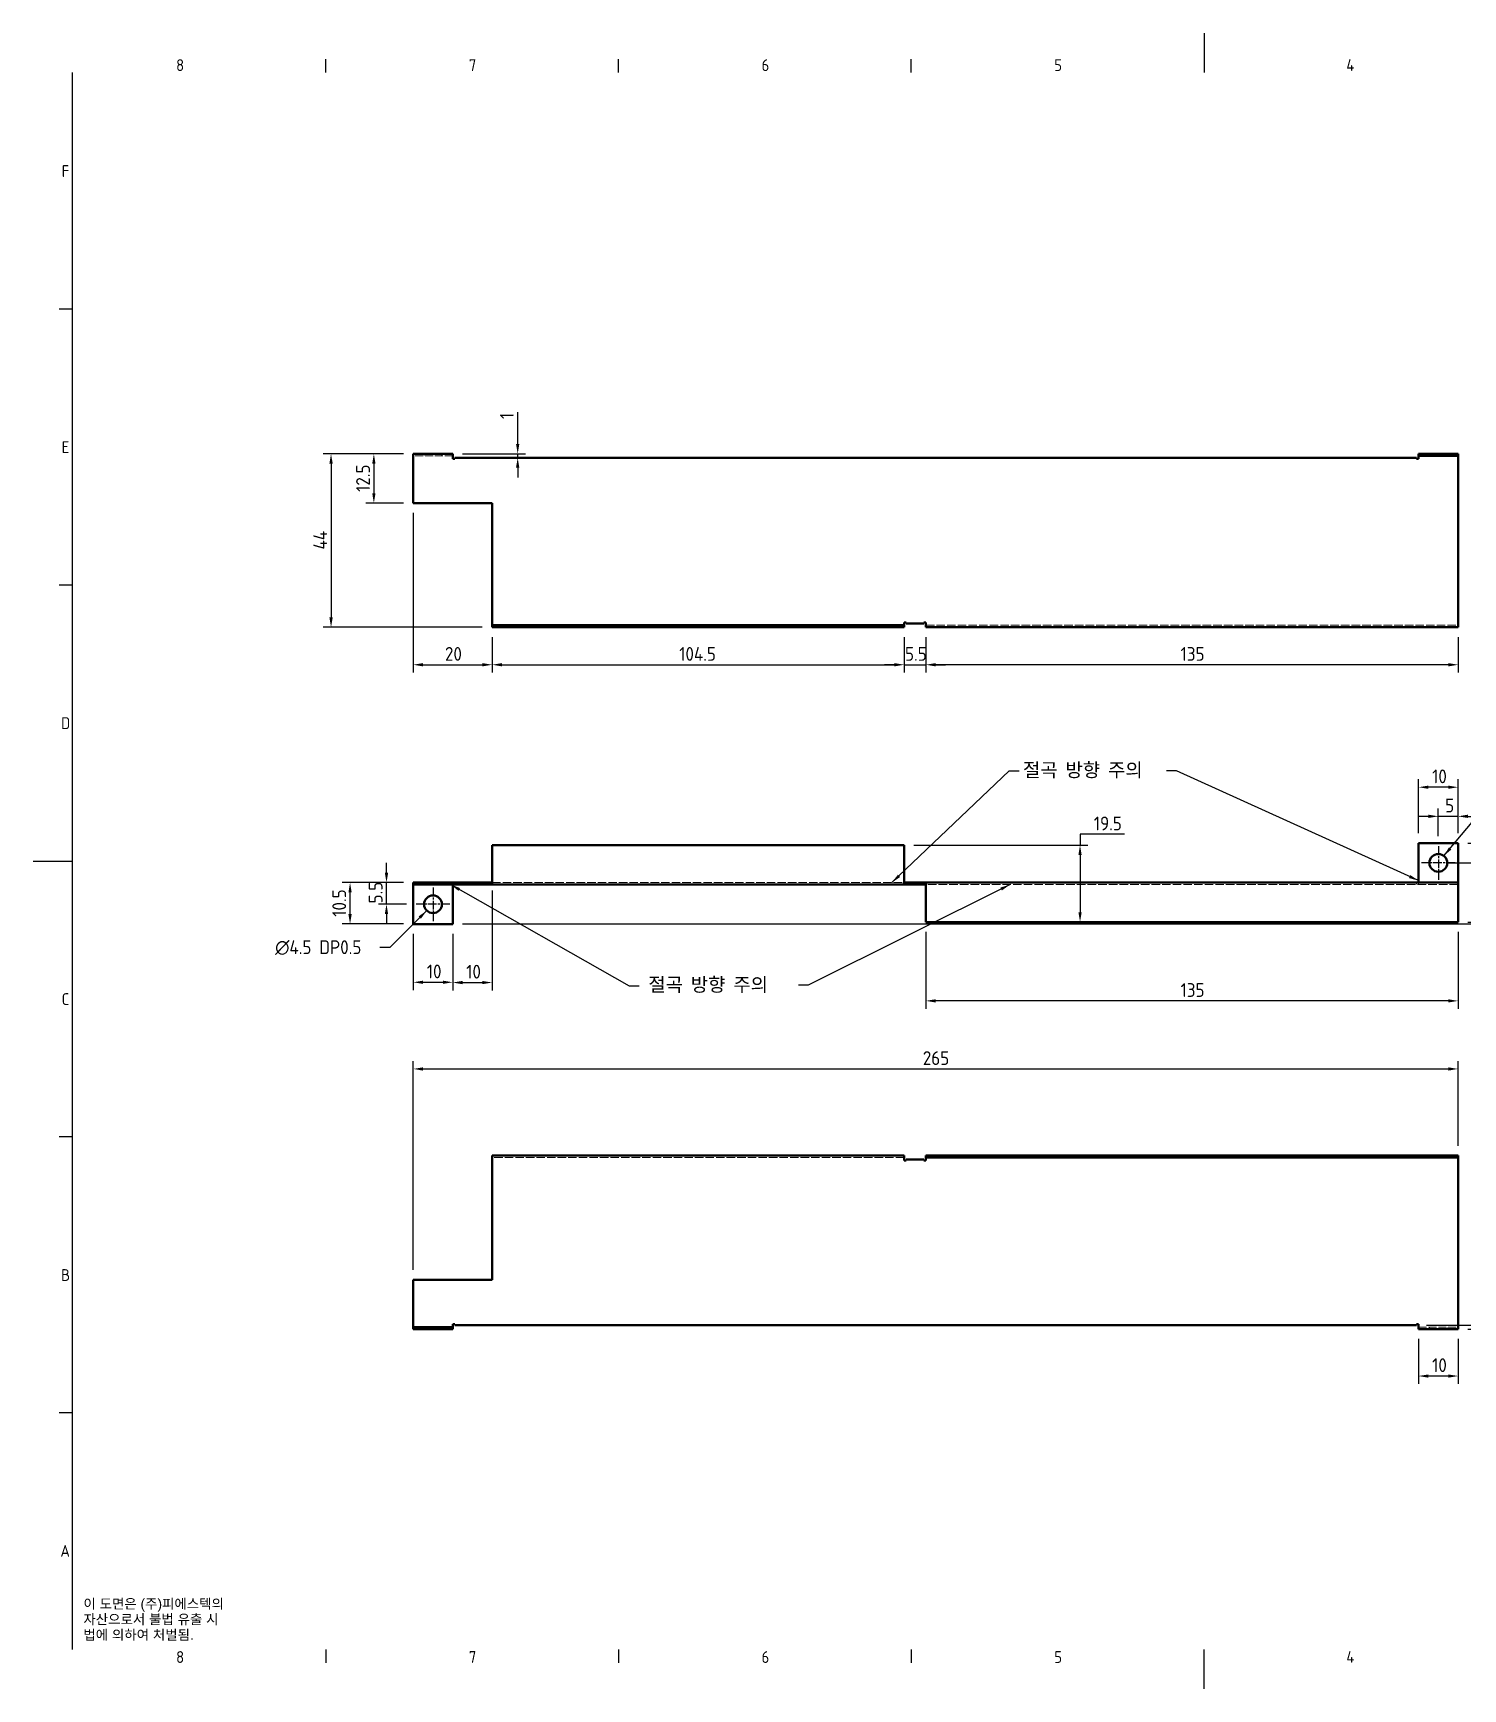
# Model space of a CAD drawing. Header units: millimetres. Extents: x 0 to 594, y 0 to 420.
# Drawn here: x 0 to 362.7, y 0 to 420 of the extents above; entities that cross this region are included whole.
import ezdxf

# ---------------------------------------------------------------- set-up
doc = ezdxf.new("R2010")
doc.units = ezdxf.units.MM
doc.linetypes.add('CHAIN', pattern=[0.3543, 0.2362, -0.0295, 0.0591, -0.0295])
doc.linetypes.add('DASHED', pattern=[0.2067, 0.1654, -0.0413])
doc.layers.get('0').update_dxf_attribs({"color": 3, "lineweight": 25})
for name, color, linetype, lineweight in [('가려진 것(ISO)', 2, 'DASHED', 18), ('가시적인 것(ISO)', 3, 'Continuous', 40), ('경계(ISO)', 7, 'Continuous', 25), ('기호(ISO)', 5, 'Continuous', 25), ('중심 표식(ISO)', 1, 'Continuous', 25), ('치수(ISO)', 2, 'Continuous', 25)]:
    doc.layers.add(name, color=color, linetype=linetype, lineweight=lineweight)
doc.styles.add('문자 텍스트_PSTEK_POSCO', font='isocp.shx')
doc.styles.add('치수 텍스트_PSTEK_POSCO', font='isocp.shx')
doc.dimstyles.new('치수_PSTEK_POSCO', dxfattribs={"dimtxt": 3.5, "dimasz": 2.5, "dimexe": 2, "dimexo": 2.5, "dimgap": 1, "dimtad": 1, "dimrnd": 1e-08, "dimdsep": 46, "dimtxsty": '치수 텍스트_PSTEK_POSCO', "dimcen": 0.09, "dimdle": 10, "dimclrd": 7, "dimclre": 7, "dimclrt": 2, "dimadec": 1, "dimazin": 2, "dimtfac": 1, "dimtmove": 0, "dimatfit": 3, "dimfxl": 0, "dimtolj": 1, "dimlwd": -1, "dimlwe": -1, "dimarcsym": 0})
doc.dimstyles.new('치수_PSTEK_POSCO$7', dxfattribs={"dimtxt": 3.5, "dimasz": 2.5, "dimexe": 2, "dimexo": 2.5, "dimgap": 1, "dimtad": 1, "dimrnd": 1e-08, "dimdsep": 46, "dimtxsty": '치수 텍스트_PSTEK_POSCO', "dimcen": 0.09, "dimdle": 10, "dimclrd": 7, "dimclre": 7, "dimclrt": 2, "dimadec": 1, "dimazin": 2, "dimtfac": 1, "dimtmove": 0, "dimatfit": 3, "dimfxl": 0, "dimtolj": 1, "dimlwd": -1, "dimlwe": -1, "dimarcsym": 0})

# ---------------------------------------------------------------- blocks, each defined once
blk = doc.blocks.new('경계 Default Border')
at = {"layer": '경계(ISO)'}
for p, q in [((74.25, 410), (74.25, 413.4)), ((148.5, 410), (148.5, 413.4)), ((222.75, 410), (222.75, 413.4)), ((10, 350), (6.6, 350)), ((10, 280), (6.6, 280)), ((10, 140), (6.6, 140)), ((10, 70), (6.6, 70)), ((74.25, 10), (74.25, 6.6)), ((148.5, 10), (148.5, 6.6)), ((222.75, 10), (222.75, 6.6))]:
    blk.add_line(p, q, dxfattribs=at)
at = {"layer": '경계(ISO)', "flags": 128}
for points in [[(297, 420), (297, 410)], [(10, 10), (10, 410)], [(0, 210), (10, 210)], [(297, 0), (297, 10)]]:
    blk.add_lwpolyline(points, dxfattribs=at)
at = {"layer": '경계(ISO)', "color": 2, "char_height": 3, "attachment_point": 7, "style": '문자 텍스트_PSTEK_POSCO'}
for s, insert in [('8', (36.27, 410.37)), ('7', (110.52, 410.39)), ('6', (184.77, 410.37)), ('5', (259.02, 410.37)), ('4', (333.1, 410.4)), ('F', (7.24, 383.5)), ('E', (7.24, 313.47)), ('D', (7.08, 243.47)), ('C', (7.24, 173.47)), ('B', (7.08, 103.47)), ('A', (6.91, 33.49)), ('8', (36.27, 6.57)), ('7', (110.52, 6.59)), ('6', (184.77, 6.57)), ('5', (259.02, 6.57)), ('4', (333.1, 6.6))]:
    blk.add_mtext(s, dxfattribs=dict(at, insert=insert))
blk = doc.blocks.new('*D23')
at = {"layer": 'Defpoints', "color": 0}
for p in [(96.43, 313.28), (75.57, 269.28), (116.43, 269.28)]:
    blk.add_point(p, dxfattribs=at)
at = {"layer": '치수(ISO)', "color": 7}
for p, q in [((93.93, 313.28), (73.57, 313.28)), ((75.57, 310.78), (75.57, 271.78)), ((113.93, 269.28), (73.57, 269.28))]:
    blk.add_line(p, q, dxfattribs=at)
for points in [[(75.15, 310.78), (75.99, 310.78), (75.57, 313.28)], [(75.15, 271.78), (75.99, 271.78), (75.57, 269.28)]]:
    blk.add_solid(points, dxfattribs=at)
at = {"layer": '치수(ISO)', "color": 2, "insert": (72.82, 289.01), "char_height": 3.5, "attachment_point": 4, "rotation": 90, "style": '치수 텍스트_PSTEK_POSCO'}
blk.add_mtext('\\A1;44', dxfattribs=at)
blk = doc.blocks.new('*D24')
at = {"layer": 'Defpoints', "color": 0}
for p in [(106.43, 313.28), (122.91, 313.28), (126.01, 312.28)]:
    blk.add_point(p, dxfattribs=at)
at = {"layer": '치수(ISO)', "color": 7}
for p, q in [((122.91, 315.78), (122.91, 323.82)), ((108.93, 313.28), (124.91, 313.28)), ((122.91, 312.28), (122.91, 313.28)), ((122.91, 309.78), (122.91, 307.28))]:
    blk.add_line(p, q, dxfattribs=at)
for points in [[(122.49, 315.78), (123.33, 315.78), (122.91, 313.28)], [(122.49, 309.78), (123.33, 309.78), (122.91, 312.28)]]:
    blk.add_solid(points, dxfattribs=at)
at = {"layer": '치수(ISO)', "color": 2, "insert": (120.16, 322.12), "char_height": 3.5, "attachment_point": 4, "rotation": 90, "style": '치수 텍스트_PSTEK_POSCO'}
blk.add_mtext('\\A1;1', dxfattribs=at)
blk = doc.blocks.new('*D25')
at = {"layer": 'Defpoints', "color": 0}
for p in [(96.43, 313.28), (86.43, 300.78), (96.43, 300.78)]:
    blk.add_point(p, dxfattribs=at)
at = {"layer": '치수(ISO)', "color": 7}
for p, q in [((93.93, 313.28), (84.43, 313.28)), ((86.43, 310.78), (86.43, 303.28)), ((93.93, 300.78), (84.43, 300.78))]:
    blk.add_line(p, q, dxfattribs=at)
for points in [[(86.02, 310.78), (86.85, 310.78), (86.43, 313.28)], [(86.02, 303.28), (86.85, 303.28), (86.43, 300.78)]]:
    blk.add_solid(points, dxfattribs=at)
at = {"layer": '치수(ISO)', "color": 2, "insert": (83.68, 303.63), "char_height": 3.5, "attachment_point": 4, "rotation": 90, "style": '치수 텍스트_PSTEK_POSCO'}
blk.add_mtext('\\A1;12.5', dxfattribs=at)
blk = doc.blocks.new('*D26')
at = {"layer": 'Defpoints', "color": 0}
for p in [(96.43, 300.78), (116.43, 269.28), (116.43, 259.78)]:
    blk.add_point(p, dxfattribs=at)
at = {"layer": '치수(ISO)', "color": 7}
for p, q in [((96.43, 298.28), (96.43, 257.78)), ((116.43, 266.78), (116.43, 257.78)), ((98.93, 259.78), (113.93, 259.78))]:
    blk.add_line(p, q, dxfattribs=at)
for points in [[(98.93, 260.2), (98.93, 259.36), (96.43, 259.78)], [(113.93, 260.2), (113.93, 259.36), (116.43, 259.78)]]:
    blk.add_solid(points, dxfattribs=at)
at = {"layer": '치수(ISO)', "color": 2, "insert": (104.46, 262.53), "char_height": 3.5, "attachment_point": 4, "style": '치수 텍스트_PSTEK_POSCO'}
blk.add_mtext('\\A1;20', dxfattribs=at)
blk = doc.blocks.new('*D27')
at = {"layer": 'Defpoints', "color": 0}
for p in [(116.43, 269.28), (220.93, 269.28), (220.93, 259.78)]:
    blk.add_point(p, dxfattribs=at)
at = {"layer": '치수(ISO)', "color": 7}
for p, q in [((116.43, 266.78), (116.43, 257.78)), ((220.93, 266.78), (220.93, 257.78)), ((118.93, 259.78), (218.43, 259.78))]:
    blk.add_line(p, q, dxfattribs=at)
for points in [[(118.93, 260.2), (118.93, 259.36), (116.43, 259.78)], [(218.43, 260.2), (218.43, 259.36), (220.93, 259.78)]]:
    blk.add_solid(points, dxfattribs=at)
at = {"layer": '치수(ISO)', "color": 2, "insert": (163.89, 262.53), "char_height": 3.5, "attachment_point": 4, "style": '치수 텍스트_PSTEK_POSCO'}
blk.add_mtext('\\A1;104.5', dxfattribs=at)
blk = doc.blocks.new('*D28')
at = {"layer": 'Defpoints', "color": 0}
for p in [(220.93, 269.28), (226.43, 269.28), (226.43, 259.78)]:
    blk.add_point(p, dxfattribs=at)
at = {"layer": '치수(ISO)', "color": 7}
for p, q in [((220.93, 266.78), (220.93, 257.78)), ((226.43, 266.78), (226.43, 257.78)), ((218.43, 259.78), (215.93, 259.78)), ((220.93, 259.78), (226.43, 259.78)), ((228.93, 259.78), (231.43, 259.78))]:
    blk.add_line(p, q, dxfattribs=at)
for points in [[(218.43, 260.2), (218.43, 259.36), (220.93, 259.78)], [(228.93, 260.2), (228.93, 259.36), (226.43, 259.78)]]:
    blk.add_solid(points, dxfattribs=at)
at = {"layer": '치수(ISO)', "color": 2, "insert": (221.16, 262.53), "char_height": 3.5, "attachment_point": 4, "style": '치수 텍스트_PSTEK_POSCO'}
blk.add_mtext('\\A1;5.5', dxfattribs=at)
blk = doc.blocks.new('*D29')
at = {"layer": 'Defpoints', "color": 0}
for p in [(226.43, 269.28), (361.43, 269.28), (226.43, 259.78)]:
    blk.add_point(p, dxfattribs=at)
at = {"layer": '치수(ISO)', "color": 7}
for p, q in [((226.43, 266.78), (226.43, 257.78)), ((361.43, 266.78), (361.43, 257.78)), ((358.93, 259.78), (228.93, 259.78))]:
    blk.add_line(p, q, dxfattribs=at)
for points in [[(228.93, 260.2), (228.93, 259.36), (226.43, 259.78)], [(358.93, 260.2), (358.93, 259.36), (361.43, 259.78)]]:
    blk.add_solid(points, dxfattribs=at)
at = {"layer": '치수(ISO)', "color": 2, "insert": (291.06, 262.53), "char_height": 3.5, "attachment_point": 4, "style": '치수 텍스트_PSTEK_POSCO'}
blk.add_mtext('\\A1;135', dxfattribs=at)
blk = doc.blocks.new('*D30')
at = {"layer": 'Defpoints', "color": 0}
for p in [(361.43, 214.52), (361.43, 194.52), (385.66, 194.52)]:
    blk.add_point(p, dxfattribs=at)
at = {"layer": '치수(ISO)', "color": 7}
for p, q in [((363.93, 214.52), (387.66, 214.52)), ((385.66, 212.02), (385.66, 197.02)), ((363.93, 194.52), (387.66, 194.52))]:
    blk.add_line(p, q, dxfattribs=at)
for points in [[(385.25, 212.02), (386.08, 212.02), (385.66, 214.52)], [(385.25, 197.02), (386.08, 197.02), (385.66, 194.52)]]:
    blk.add_solid(points, dxfattribs=at)
at = {"layer": '치수(ISO)', "color": 2, "insert": (382.91, 202.54), "char_height": 3.5, "attachment_point": 4, "rotation": 90, "style": '치수 텍스트_PSTEK_POSCO'}
blk.add_mtext('\\A1;20', dxfattribs=at)
blk = doc.blocks.new('*D31')
at = {"layer": 'Defpoints', "color": 0}
for p in [(361.43, 214.52), (356.43, 209.52), (373.62, 209.52)]:
    blk.add_point(p, dxfattribs=at)
at = {"layer": '치수(ISO)', "color": 7}
for p, q in [((373.62, 217.02), (373.62, 219.52)), ((363.93, 214.52), (375.62, 214.52)), ((373.62, 214.52), (373.62, 209.52)), ((358.93, 209.52), (375.62, 209.52)), ((373.62, 207.02), (373.62, 204.52))]:
    blk.add_line(p, q, dxfattribs=at)
for points in [[(373.2, 217.02), (374.04, 217.02), (373.62, 214.52)], [(373.2, 207.02), (374.04, 207.02), (373.62, 209.52)]]:
    blk.add_solid(points, dxfattribs=at)
at = {"layer": '치수(ISO)', "color": 2, "insert": (370.87, 211.24), "char_height": 3.5, "attachment_point": 4, "rotation": 90, "style": '치수 텍스트_PSTEK_POSCO'}
blk.add_mtext('\\A1;5', dxfattribs=at)
blk = doc.blocks.new('*D32')
at = {"layer": 'Defpoints', "color": 0}
for p in [(226.43, 194.52), (361.43, 194.52), (226.43, 174.52)]:
    blk.add_point(p, dxfattribs=at)
at = {"layer": '치수(ISO)', "color": 7}
for p, q in [((226.43, 192.02), (226.43, 172.52)), ((361.43, 192.02), (361.43, 172.52)), ((358.93, 174.52), (228.93, 174.52))]:
    blk.add_line(p, q, dxfattribs=at)
for points in [[(228.93, 174.93), (228.93, 174.1), (226.43, 174.52)], [(358.93, 174.93), (358.93, 174.1), (361.43, 174.52)]]:
    blk.add_solid(points, dxfattribs=at)
at = {"layer": '치수(ISO)', "color": 2, "insert": (291.06, 177.27), "char_height": 3.5, "attachment_point": 4, "style": '치수 텍스트_PSTEK_POSCO'}
blk.add_mtext('\\A1;135', dxfattribs=at)
blk = doc.blocks.new('*D33')
at = {"layer": 'Defpoints', "color": 0}
for p in [(351.43, 228.72), (351.43, 214.52), (361.43, 214.52)]:
    blk.add_point(p, dxfattribs=at)
at = {"layer": '치수(ISO)', "color": 7}
for p, q in [((351.43, 217.02), (351.43, 230.72)), ((358.93, 228.72), (353.93, 228.72)), ((361.43, 217.02), (361.43, 230.72))]:
    blk.add_line(p, q, dxfattribs=at)
for points in [[(353.93, 229.13), (353.93, 228.3), (351.43, 228.72)], [(358.93, 229.13), (358.93, 228.3), (361.43, 228.72)]]:
    blk.add_solid(points, dxfattribs=at)
at = {"layer": '치수(ISO)', "color": 2, "insert": (354.86, 231.47), "char_height": 3.5, "attachment_point": 4, "style": '치수 텍스트_PSTEK_POSCO'}
blk.add_mtext('\\A1;10', dxfattribs=at)
blk = doc.blocks.new('*D34')
at = {"layer": 'Defpoints', "color": 0}
for p in [(356.43, 221.33), (361.43, 214.52), (356.43, 213.77)]:
    blk.add_point(p, dxfattribs=at)
at = {"layer": '치수(ISO)', "color": 7}
for p, q in [((356.43, 216.27), (356.43, 223.33)), ((361.43, 217.02), (361.43, 223.33)), ((353.93, 221.33), (351.43, 221.33)), ((361.43, 221.33), (356.43, 221.33)), ((363.93, 221.33), (366.43, 221.33))]:
    blk.add_line(p, q, dxfattribs=at)
for points in [[(353.93, 221.75), (353.93, 220.92), (356.43, 221.33)], [(363.93, 221.75), (363.93, 220.92), (361.43, 221.33)]]:
    blk.add_solid(points, dxfattribs=at)
at = {"layer": '치수(ISO)', "color": 2, "insert": (358.16, 224.08), "char_height": 3.5, "attachment_point": 4, "style": '치수 텍스트_PSTEK_POSCO'}
blk.add_mtext('\\A1;5', dxfattribs=at)
blk = doc.blocks.new('*D35')
at = {"layer": 'Defpoints', "color": 0}
for p in [(96.43, 194.02), (106.43, 194.02), (106.43, 179.24)]:
    blk.add_point(p, dxfattribs=at)
at = {"layer": '치수(ISO)', "color": 7}
for p, q in [((96.43, 191.52), (96.43, 177.24)), ((106.43, 191.52), (106.43, 177.24)), ((98.93, 179.24), (103.93, 179.24))]:
    blk.add_line(p, q, dxfattribs=at)
for points in [[(98.93, 179.65), (98.93, 178.82), (96.43, 179.24)], [(103.93, 179.65), (103.93, 178.82), (106.43, 179.24)]]:
    blk.add_solid(points, dxfattribs=at)
at = {"layer": '치수(ISO)', "color": 2, "insert": (99.86, 181.99), "char_height": 3.5, "attachment_point": 4, "style": '치수 텍스트_PSTEK_POSCO'}
blk.add_mtext('\\A1;10', dxfattribs=at)
blk = doc.blocks.new('*D36')
at = {"layer": 'Defpoints', "color": 0}
for p in [(80.39, 204.52), (96.43, 204.52), (96.43, 194.02)]:
    blk.add_point(p, dxfattribs=at)
at = {"layer": '치수(ISO)', "color": 7}
for p, q in [((93.93, 204.52), (78.39, 204.52)), ((80.39, 196.52), (80.39, 202.02)), ((93.93, 194.02), (78.39, 194.02))]:
    blk.add_line(p, q, dxfattribs=at)
for points in [[(79.98, 202.02), (80.81, 202.02), (80.39, 204.52)], [(79.98, 196.52), (80.81, 196.52), (80.39, 194.02)]]:
    blk.add_solid(points, dxfattribs=at)
at = {"layer": '치수(ISO)', "color": 2, "insert": (77.64, 195.87), "char_height": 3.5, "attachment_point": 4, "rotation": 90, "style": '치수 텍스트_PSTEK_POSCO'}
blk.add_mtext('\\A1;10.5', dxfattribs=at)
blk = doc.blocks.new('*D37')
at = {"layer": 'Defpoints', "color": 0}
for p in [(89.63, 204.52), (96.43, 204.52), (97.18, 199.02)]:
    blk.add_point(p, dxfattribs=at)
at = {"layer": '치수(ISO)', "color": 7}
for p, q in [((89.63, 207.02), (89.63, 209.52)), ((93.93, 204.52), (87.63, 204.52)), ((89.63, 199.02), (89.63, 204.52)), ((94.68, 199.02), (87.63, 199.02)), ((89.63, 196.52), (89.63, 194.02))]:
    blk.add_line(p, q, dxfattribs=at)
for points in [[(89.21, 207.02), (90.05, 207.02), (89.63, 204.52)], [(89.21, 196.52), (90.05, 196.52), (89.63, 199.02)]]:
    blk.add_solid(points, dxfattribs=at)
at = {"layer": '치수(ISO)', "color": 2, "insert": (86.88, 199.24), "char_height": 3.5, "attachment_point": 4, "rotation": 90, "style": '치수 텍스트_PSTEK_POSCO'}
blk.add_mtext('\\A1;5.5', dxfattribs=at)
blk = doc.blocks.new('*D38')
at = {"layer": 'Defpoints', "color": 0}
for p in [(116.43, 205.02), (106.43, 194.02), (116.43, 179.17)]:
    blk.add_point(p, dxfattribs=at)
at = {"layer": '치수(ISO)', "color": 7}
for p, q in [((116.43, 202.52), (116.43, 177.17)), ((106.43, 191.52), (106.43, 177.17)), ((108.93, 179.17), (113.93, 179.17))]:
    blk.add_line(p, q, dxfattribs=at)
for points in [[(108.93, 179.58), (108.93, 178.75), (106.43, 179.17)], [(113.93, 179.58), (113.93, 178.75), (116.43, 179.17)]]:
    blk.add_solid(points, dxfattribs=at)
at = {"layer": '치수(ISO)', "color": 2, "insert": (109.86, 181.92), "char_height": 3.5, "attachment_point": 4, "style": '치수 텍스트_PSTEK_POSCO'}
blk.add_mtext('\\A1;10', dxfattribs=at)
blk = doc.blocks.new('*D39')
at = {"layer": 'Defpoints', "color": 0}
for p in [(361.43, 157.25), (361.43, 135.26), (96.43, 103.76)]:
    blk.add_point(p, dxfattribs=at)
at = {"layer": '치수(ISO)', "color": 7}
for p, q in [((96.43, 106.26), (96.43, 159.25)), ((98.93, 157.25), (358.93, 157.25)), ((361.43, 137.76), (361.43, 159.25))]:
    blk.add_line(p, q, dxfattribs=at)
for points in [[(98.93, 157.67), (98.93, 156.83), (96.43, 157.25)], [(358.93, 157.67), (358.93, 156.83), (361.43, 157.25)]]:
    blk.add_solid(points, dxfattribs=at)
at = {"layer": '치수(ISO)', "color": 2, "insert": (225.67, 160), "char_height": 3.5, "attachment_point": 4, "style": '치수 텍스트_PSTEK_POSCO'}
blk.add_mtext('\\A1;265', dxfattribs=at)
blk = doc.blocks.new('*D40')
at = {"layer": 'Defpoints', "color": 0}
for p in [(351.43, 91.26), (361.43, 91.26), (351.43, 79.36)]:
    blk.add_point(p, dxfattribs=at)
at = {"layer": '치수(ISO)', "color": 7}
for p, q in [((351.43, 88.76), (351.43, 77.36)), ((361.43, 88.76), (361.43, 77.36)), ((358.93, 79.36), (353.93, 79.36))]:
    blk.add_line(p, q, dxfattribs=at)
for points in [[(353.93, 79.77), (353.93, 78.94), (351.43, 79.36)], [(358.93, 79.77), (358.93, 78.94), (361.43, 79.36)]]:
    blk.add_solid(points, dxfattribs=at)
at = {"layer": '치수(ISO)', "color": 2, "insert": (354.86, 82.11), "char_height": 3.5, "attachment_point": 4, "style": '치수 텍스트_PSTEK_POSCO'}
blk.add_mtext('\\A1;10', dxfattribs=at)
blk = doc.blocks.new('*D41')
at = {"layer": 'Defpoints', "color": 0}
for p in [(350.93, 92.26), (361.43, 91.26), (378.61, 92.26)]:
    blk.add_point(p, dxfattribs=at)
at = {"layer": '치수(ISO)', "color": 7}
for p, q in [((378.61, 94.76), (378.61, 97.26)), ((353.43, 92.26), (380.61, 92.26)), ((363.93, 91.26), (380.61, 91.26)), ((378.61, 91.26), (378.61, 92.26)), ((378.61, 88.76), (378.61, 86.26))]:
    blk.add_line(p, q, dxfattribs=at)
for points in [[(378.19, 94.76), (379.03, 94.76), (378.61, 92.26)], [(378.19, 88.76), (379.03, 88.76), (378.61, 91.26)]]:
    blk.add_solid(points, dxfattribs=at)
at = {"layer": '치수(ISO)', "color": 2, "insert": (375.86, 91.41), "char_height": 3.5, "attachment_point": 4, "rotation": 90, "style": '치수 텍스트_PSTEK_POSCO'}
blk.add_mtext('\\A1;1', dxfattribs=at)
blk = doc.blocks.new('*D45')
at = {"layer": 'Defpoints', "color": 0}
for p in [(361.43, 214.52), (397.81, 214.52), (106.43, 194.02)]:
    blk.add_point(p, dxfattribs=at)
at = {"layer": '치수(ISO)', "color": 7}
for p, q in [((363.93, 214.52), (399.81, 214.52)), ((397.81, 196.52), (397.81, 212.02)), ((108.93, 194.02), (399.81, 194.02))]:
    blk.add_line(p, q, dxfattribs=at)
for points in [[(397.39, 212.02), (398.22, 212.02), (397.81, 214.52)], [(397.39, 196.52), (398.22, 196.52), (397.81, 194.02)]]:
    blk.add_solid(points, dxfattribs=at)
at = {"layer": '치수(ISO)', "color": 2, "insert": (395.06, 200.47), "char_height": 3.5, "attachment_point": 4, "rotation": 90, "style": '치수 텍스트_PSTEK_POSCO'}
blk.add_mtext('\\A1;20.5', dxfattribs=at)
blk = doc.blocks.new('*D46')
at = {"layer": 'Defpoints', "color": 0}
for p in [(220.93, 214.02), (264.01, 194.52), (265.55, 194.52)]:
    blk.add_point(p, dxfattribs=at)
at = {"layer": '치수(ISO)', "color": 7}
for p, q in [((276.86, 216.78), (265.55, 216.78)), ((265.55, 216.78), (265.55, 214.02)), ((223.43, 214.02), (267.55, 214.02)), ((265.55, 211.52), (265.55, 197.02))]:
    blk.add_line(p, q, dxfattribs=at)
for points in [[(265.14, 211.52), (265.97, 211.52), (265.55, 214.02)], [(265.14, 197.02), (265.97, 197.02), (265.55, 194.52)]]:
    blk.add_solid(points, dxfattribs=at)
at = {"layer": '치수(ISO)', "color": 2, "insert": (269.05, 219.53), "char_height": 3.5, "attachment_point": 4, "style": '치수 텍스트_PSTEK_POSCO'}
blk.add_mtext('\\A1;19.5', dxfattribs=at)

msp = doc.modelspace()

# ---------------------------------------------------------------- linework, layer by layer
at = {"layer": '가려진 것(ISO)', "ltscale": 12.094824}
for p, q in [((106.434, 312.781), (96.434, 312.781)), ((351.434, 91.76), (361.434, 91.76))]:
    msp.add_line(p, q, dxfattribs=at)
at = {"layer": '가려진 것(ISO)', "ltscale": 0.952248}
for p, q in [((99.184, 313.281), (99.184, 312.781)), ((103.684, 313.281), (103.684, 312.781)), ((354.184, 313.281), (354.184, 312.781)), ((358.684, 313.281), (358.684, 312.781)), ((106.434, 204.015), (106.434, 204.515)), ((106.934, 204.015), (106.934, 204.515)), ((350.934, 204.515), (350.934, 204.015)), ((351.434, 204.515), (351.434, 204.015)), ((99.184, 91.26), (99.184, 91.76)), ((103.684, 91.26), (103.684, 91.76)), ((354.184, 91.26), (354.184, 91.76)), ((358.684, 91.26), (358.684, 91.76))]:
    msp.add_line(p, q, dxfattribs=at)
at = {"layer": '가려진 것(ISO)', "ltscale": 13.062409}
for p, q in [((226.434, 269.781), (361.434, 269.781)), ((361.434, 204.015), (226.434, 204.015))]:
    msp.add_line(p, q, dxfattribs=at)
at = {"layer": '가려진 것(ISO)', "ltscale": 12.96317}
for p, q in [((116.434, 204.515), (220.934, 204.515)), ((220.934, 134.76), (116.434, 134.76))]:
    msp.add_line(p, q, dxfattribs=at)
at = {"layer": '가시적인 것(ISO)'}
for p, q in [((96.434, 313.281), (106.434, 313.281)), ((96.434, 313.281), (96.434, 312.281)), ((96.434, 312.281), (96.434, 300.781)), ((106.434, 312.281), (106.434, 313.281)), ((106.434, 312.031), (106.434, 312.281)), ((106.934, 312.031), (106.434, 312.031)), ((350.934, 312.281), (106.934, 312.281)), ((106.934, 312.281), (106.934, 312.031)), ((350.934, 312.031), (350.934, 312.281)), ((351.434, 312.031), (350.934, 312.031)), ((351.434, 312.781), (351.434, 313.281)), ((361.434, 313.281), (351.434, 313.281)), ((351.434, 312.781), (351.434, 312.281)), ((361.434, 312.781), (351.434, 312.781)), ((351.434, 312.281), (351.434, 312.031)), ((361.434, 312.781), (361.434, 313.281)), ((361.434, 312.781), (361.434, 312.281)), ((361.434, 270.281), (361.434, 312.281)), ((96.434, 300.781), (116.434, 300.781)), ((116.434, 300.781), (116.434, 270.281)), ((116.434, 270.281), (116.434, 269.781)), ((116.434, 269.781), (116.434, 269.281)), ((116.434, 269.781), (220.934, 269.781)), ((116.434, 269.281), (220.934, 269.281)), ((220.934, 270.281), (220.934, 270.531)), ((220.934, 270.531), (221.434, 270.531)), ((220.934, 269.781), (220.934, 270.281)), ((220.934, 269.781), (220.934, 269.281)), ((221.434, 270.531), (221.434, 270.281)), ((221.434, 270.281), (225.934, 270.281)), ((225.934, 270.281), (225.934, 270.531)), ((225.934, 270.531), (226.434, 270.531)), ((226.434, 270.531), (226.434, 270.281)), ((226.434, 270.281), (226.434, 269.281)), ((361.434, 269.281), (226.434, 269.281)), ((361.434, 269.281), (361.434, 270.281)), ((351.434, 214.515), (351.434, 205.015)), ((361.434, 214.515), (351.434, 214.515)), ((361.434, 214.515), (361.434, 205.015)), ((116.434, 214.015), (116.434, 205.015)), ((116.434, 214.015), (220.934, 214.015)), ((220.934, 214.015), (220.934, 205.015)), ((96.434, 204.515), (116.434, 204.515)), ((96.434, 204.015), (96.434, 204.515)), ((116.434, 204.015), (96.434, 204.015)), ((96.434, 203.515), (96.434, 204.015)), ((96.434, 194.015), (96.434, 203.515)), ((106.434, 203.515), (106.434, 204.015)), ((106.434, 194.015), (106.434, 203.515)), ((116.434, 204.015), (116.434, 205.015)), ((220.934, 204.015), (116.434, 204.015)), ((220.934, 204.015), (220.934, 205.015)), ((220.934, 204.515), (221.434, 204.515)), ((221.434, 204.015), (220.934, 204.015)), ((221.434, 204.515), (225.934, 204.515)), ((221.434, 204.515), (221.434, 204.015)), ((225.934, 204.015), (221.434, 204.015)), ((225.934, 204.015), (225.934, 204.515)), ((225.934, 204.515), (226.434, 204.515)), ((226.434, 204.015), (225.934, 204.015)), ((226.434, 204.515), (361.434, 204.515)), ((226.434, 204.515), (226.434, 203.515)), ((226.434, 194.515), (226.434, 203.515)), ((351.434, 205.015), (351.434, 204.515)), ((361.434, 205.015), (361.434, 204.515)), ((361.434, 203.515), (361.434, 204.515)), ((361.434, 203.515), (361.434, 194.515)), ((96.434, 194.015), (106.434, 194.015)), ((361.434, 194.515), (226.434, 194.515)), ((116.434, 134.26), (116.434, 135.26)), ((116.434, 135.26), (220.934, 135.26)), ((220.934, 134.26), (220.934, 135.26)), ((226.434, 134.76), (226.434, 135.26)), ((361.434, 135.26), (226.434, 135.26)), ((226.434, 134.76), (226.434, 134.26)), ((361.434, 134.76), (226.434, 134.76)), ((361.434, 134.76), (361.434, 135.26)), ((361.434, 134.76), (361.434, 134.26)), ((116.434, 134.26), (116.434, 103.76)), ((220.934, 134.01), (220.934, 134.26)), ((221.434, 134.01), (220.934, 134.01)), ((221.434, 134.26), (221.434, 134.01)), ((225.934, 134.26), (221.434, 134.26)), ((225.934, 134.01), (225.934, 134.26)), ((226.434, 134.01), (225.934, 134.01)), ((226.434, 134.26), (226.434, 134.01)), ((361.434, 92.26), (361.434, 134.26)), ((116.434, 103.76), (96.434, 103.76)), ((96.434, 103.76), (96.434, 92.26)), ((106.434, 92.26), (106.434, 92.51)), ((106.434, 92.51), (106.934, 92.51)), ((106.934, 92.51), (106.934, 92.26)), ((350.934, 92.26), (350.934, 92.51)), ((350.934, 92.51), (351.434, 92.51)), ((351.434, 92.51), (351.434, 92.26)), ((96.434, 91.76), (96.434, 92.26)), ((96.434, 91.76), (106.434, 91.76)), ((96.434, 91.76), (96.434, 91.26)), ((96.434, 91.26), (106.434, 91.26)), ((106.434, 91.76), (106.434, 92.26)), ((106.434, 91.76), (106.434, 91.26)), ((106.934, 92.26), (350.934, 92.26)), ((351.434, 92.26), (351.434, 91.26)), ((361.434, 91.26), (351.434, 91.26)), ((361.434, 91.26), (361.434, 92.26))]:
    msp.add_line(p, q, dxfattribs=at)
for centre in [(356.434, 209.515), (101.434, 199.015)]:
    msp.add_circle(centre, 2.25, dxfattribs=at)
at = {"layer": '중심 표식(ISO)', "linetype": 'CHAIN', "ltscale": 9.445163}
for p, q in [((356.434, 213.765), (356.434, 205.265)), ((360.684, 209.515), (352.184, 209.515)), ((101.434, 203.265), (101.434, 194.765)), ((105.684, 199.015), (97.184, 199.015))]:
    msp.add_line(p, q, dxfattribs=at)

# ---------------------------------------------------------------- block references
msp.add_blockref('경계 Default Border', (0, 0))

# ---------------------------------------------------------------- texts
at = {"layer": '기호(ISO)', "color": 2, "char_height": 3.5, "width": 37.08164, "attachment_point": 4, "style": '치수 텍스트_PSTEK_POSCO'}
for insert in [(251.081, 232.913), (156.046, 178.48)]:
    msp.add_mtext('{\\fISOCP|b0|i0;\\H3.5000;절곡 방향 주의 }', dxfattribs=dict(at, insert=insert))
at = {"layer": '기호(ISO)', "color": 2, "char_height": 3.5, "attachment_point": 4, "style": '치수 텍스트_PSTEK_POSCO'}
for s, insert in [('{\\fISOCP|b0|i0;\\H3.5000; }', (284.961, 232.913)), ('{\\fISOCP|b0|i0;\\H3.5000;  }', (154.712, 178.305))]:
    msp.add_mtext(s, dxfattribs=dict(at, insert=insert))
at = {"layer": '기호(ISO)', "color": 2, "attachment_point": 4}
for s, insert, char_height, width, line_spacing_factor, style in [('{\\fAIGDT|b0|i0;\\H3.5000;n\\fisocp|b0|i0;\\H3.5000;4.5 DP0.5}', (61.388, 188.02), 3.5, 25.56757, 0.6125, '치수 텍스트_PSTEK_POSCO'), ('{\\fArial|b0|i0;\\H2.5000;이 도면은 (주)피에스텍의\\P자산으로서 불법 유출 시 \\P법에 의하여 처벌됨.}', (12.755, 17.515), 2.5, 39.3061, 0.944221, '문자 텍스트_PSTEK_POSCO')]:
    msp.add_mtext(s, dxfattribs=dict(at, insert=insert, char_height=char_height, width=width, line_spacing_factor=line_spacing_factor, style=style))

# ---------------------------------------------------------------- dimensions: what is measured, and where the dimension line sits
at = {"layer": '치수(ISO)', "color": 7}
for base, p1, p2, angle, override, picture, middle in [((122.91, 313.281), (126.006, 312.281), (106.434, 313.281), 90, {"dimdec": 2, "dimse1": 1, "dimtp": 0, "dimtm": 0, "dimtdec": 2, "dimtofl": 1, "dimatfit": 1}, '*D24', (122.91, 322.469)), ((75.571, 269.281), (96.434, 313.281), (116.434, 269.281), 270, {"dimdec": 2, "dimtp": 0, "dimtm": 0, "dimtdec": 2, "dimtofl": 0, "dimatfit": 1}, '*D23', (75.571, 291.281)), ((86.434, 300.781), (96.434, 313.281), (96.434, 300.781), 270, {"dimdec": 2, "dimtp": 0, "dimtm": 0, "dimtdec": 2, "dimtofl": 0, "dimatfit": 1}, '*D25', (86.434, 307.031)), ((116.434, 259.781), (96.434, 300.781), (116.434, 269.281), 180, {"dimdec": 2, "dimtp": 0, "dimtm": 0, "dimtdec": 2, "dimtofl": 0, "dimatfit": 1}, '*D26', (106.434, 259.781)), ((220.934, 259.781), (116.434, 269.281), (220.934, 269.281), 180, {"dimdec": 2, "dimtp": 0, "dimtm": 0, "dimtdec": 2, "dimtofl": 0, "dimatfit": 1}, '*D27', (168.684, 259.781)), ((226.434, 259.781), (220.934, 269.281), (226.434, 269.281), 180, {"dimdec": 2, "dimtp": 0, "dimtm": 0, "dimtdec": 2, "dimtofl": 1, "dimatfit": 1}, '*D28', (223.684, 259.781)), ((226.434, 259.781), (361.434, 269.281), (226.434, 269.281), 180, {"dimdec": 2, "dimtp": 0, "dimtm": 0, "dimtdec": 2, "dimtofl": 0, "dimatfit": 1}, '*D29', (293.934, 259.781)), ((351.434, 228.716), (361.434, 214.515), (351.434, 214.515), 180, {"dimdec": 2, "dimtp": 0, "dimtm": 0, "dimtdec": 2, "dimtofl": 0, "dimatfit": 1}, '*D33', (356.434, 228.716)), ((356.434, 221.335), (361.434, 214.515), (356.434, 213.765), 180, {"dimdec": 2, "dimtp": 0, "dimtm": 0, "dimtdec": 2, "dimtofl": 1, "dimatfit": 1}, '*D34', (358.934, 221.335)), ((265.552, 194.515), (220.934, 214.015), (264.008, 194.515), 90, {"dimtih": 1, "dimtoh": 1, "dimdec": 2, "dimse2": 1, "dimtp": 0, "dimtm": 0, "dimtdec": 2, "dimtofl": 0, "dimtmove": 1, "dimatfit": 2}, '*D46', (265.77, 216.783)), ((373.62, 209.515), (361.434, 214.515), (356.434, 209.515), 90, {"dimdec": 2, "dimtp": 0, "dimtm": 0, "dimtdec": 2, "dimtofl": 1, "dimatfit": 1}, '*D31', (373.62, 212.015)), ((397.805, 214.515), (106.434, 194.015), (361.434, 214.515), 270, {"dimdec": 2, "dimtp": 0, "dimtm": 0, "dimtdec": 2, "dimtofl": 0, "dimatfit": 1}, '*D45', (397.805, 204.265)), ((385.662, 194.515), (361.434, 214.515), (361.434, 194.515), 90, {"dimdec": 2, "dimtp": 0, "dimtm": 0, "dimtdec": 2, "dimtofl": 0, "dimatfit": 1}, '*D30', (385.662, 204.515)), ((89.63, 204.515), (97.184, 199.015), (96.434, 204.515), 90, {"dimdec": 2, "dimtp": 0, "dimtm": 0, "dimtdec": 2, "dimtofl": 1, "dimatfit": 1}, '*D37', (89.63, 201.765)), ((80.395, 204.515), (96.434, 194.015), (96.434, 204.515), 270, {"dimdec": 2, "dimtp": 0, "dimtm": 0, "dimtdec": 2, "dimtofl": 0, "dimatfit": 1}, '*D36', (80.395, 199.265)), ((116.434, 179.168), (106.434, 194.015), (116.434, 205.015), 180, {"dimdec": 2, "dimtp": 0, "dimtm": 0, "dimtdec": 2, "dimtofl": 0, "dimatfit": 1}, '*D38', (111.434, 179.168)), ((226.434, 174.515), (361.434, 194.515), (226.434, 194.515), 180, {"dimdec": 2, "dimtp": 0, "dimtm": 0, "dimtdec": 2, "dimtofl": 0, "dimatfit": 1}, '*D32', (293.934, 174.515)), ((361.434, 157.251), (96.434, 103.76), (361.434, 135.26), 180, {"dimdec": 2, "dimtp": 0, "dimtm": 0, "dimtdec": 2, "dimtofl": 0, "dimatfit": 1}, '*D39', (228.934, 157.251)), ((378.609, 92.26), (361.434, 91.26), (350.934, 92.26), 270, {"dimdec": 2, "dimtp": 0, "dimtm": 0, "dimtdec": 2, "dimtofl": 1, "dimatfit": 1}, '*D41', (378.609, 91.76)), ((351.434, 79.356), (361.434, 91.26), (351.434, 91.26), 180, {"dimdec": 2, "dimtp": 0, "dimtm": 0, "dimtdec": 2, "dimtofl": 0, "dimatfit": 1}, '*D40', (356.434, 79.356))]:
    dim = msp.add_linear_dim(base=base, p1=p1, p2=p2, angle=angle, dimstyle='치수_PSTEK_POSCO', override=override, dxfattribs=at)
    dim.commit()
    dim.dimension.update_dxf_attribs({"geometry": picture, "text_midpoint": middle, "dimtype": 160})
dim = msp.add_linear_dim(base=(106.434, 179.238), p1=(96.434, 194.015), p2=(106.434, 194.015), dimstyle='치수_PSTEK_POSCO', override={"dimdec": 2, "dimtp": 0, "dimtm": 0, "dimtdec": 2, "dimtofl": 0, "dimatfit": 1}, dxfattribs=at)
dim.commit()
dim.dimension.update_dxf_attribs({"geometry": '*D35', "text_midpoint": (101.434, 179.238), "dimtype": 160})

# ---------------------------------------------------------------- leaders
at = {"layer": '기호(ISO)', "color": 7, "annotation_type": 0, "has_hookline": 1}
for points, hookline_direction, text_width in [([(217.827, 204.515), (247.581, 232.913), (250.081, 232.913)], 0, 30.343), ([(351.434, 205.015), (290.017, 232.913), (287.517, 232.913)], 1, 1.556), ([(357.823, 211.285), (371.276, 227.259), (373.776, 227.259)], 0, 24.628), ([(105.914, 204.015), (151.212, 178.305), (153.712, 178.305)], 0, 3.112), ([(247.793, 204.015), (196.628, 178.48), (194.128, 178.48)], 1, 30.343), ([(99.843, 197.424), (90.456, 188.02), (87.956, 188.02)], 1, 24.628)]:
    msp.add_leader(points, dimstyle='치수_PSTEK_POSCO$7', override={"dimtad": 0}, dxfattribs=dict(at, hookline_direction=hookline_direction, text_width=text_width))

doc.saveas('drawing.dxf')
